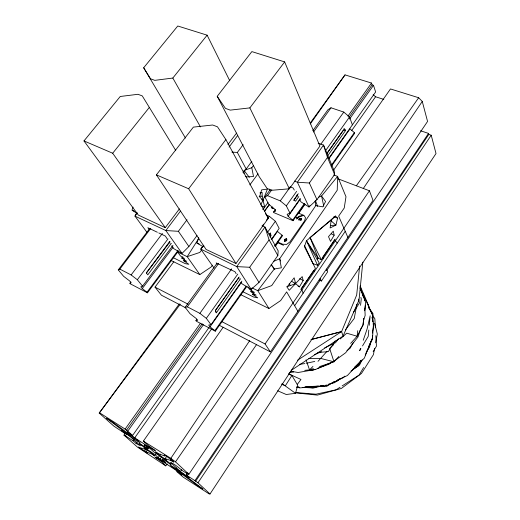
<?xml version="1.0" encoding="UTF-8"?>
<svg xmlns="http://www.w3.org/2000/svg" width="520" height="520" viewBox="0 0 520 520"><rect width="100%" height="100%" fill="white"/><g stroke="black" fill="none" stroke-linecap="round" stroke-linejoin="round"><path stroke-width="0.78" d="M372.476 336.329L372.476 338.722L367.874 349.07M372.502 315.62L372.502 314.022L368.869 307.756M372.528 335.368L372.496 337.747L364.306 358.202L354.276 367.438M372.574 332.202L372.6 330.616L372.587 333.047M372.723 321.9L372.814 315.562L362.694 293.475M372.535 335.478L372.476 338.722L368.894 346.015M372.814 321.711L372.97 313.606L369.246 308.412M243.952 173.478L244.017 171.191M241.163 282.412L241.93 283.751L251.206 289.367L258.993 282.432L277.829 255.535L278.187 250.9L264.986 227.065L262.054 225.791M368.81 330.064L368.212 336.407L362.525 345.937M369.259 325.306L370.156 315.796L367.062 329.075L363.246 340.262M362.81 262.132L359.021 300.06L343.05 336.109L291.161 370.39M359.625 266.117L356.688 295.009L341.607 331.584L297.55 360.21M357.734 330.707L357.116 336.258L350.662 343.388M360.568 305.325L361.27 298.974L360.887 297.414M363.734 318.767L363.012 325.052L357.116 336.258L346.781 333.177L340.262 338.923M364.812 309.335L365.619 302.263L362.317 294.079M363.786 318.682L363.012 325.052L360.269 329.972M364.754 310.719L365.43 305.149M335.426 216.047L331.208 220.064L330.122 227.955L335.926 225.095L337.597 218.14L335.426 216.047L306.501 240.786L304.389 246.643L315.406 268.405L301.47 288.626L303.101 293.286M356.876 304.181L354.25 318.442L345.404 329.927M374.621 348.309L373.425 354.647L361.452 373.471L341.354 388.447L317.408 395.103L295.666 392.886M375.674 342.758L377.319 334.041L374.608 323.284M370.403 342.999L369.662 346.853L366.184 352.293M372.625 331.435L373.659 326.04L373.074 323.713M301.197 220.064L301.606 218.556L299.514 218.186L298.753 219.889L301.015 220.142L301.606 218.556L300.111 218.68L298.753 219.889M277.654 390.787L286.26 394.511L295.522 393.309L297.707 385.255L291.889 375.466L288.951 374.166M360.601 329.18L358.079 336.824L345.663 352.736L333.814 361.374L315.556 369.46L298.168 372.496L292.76 371.599M363.382 320.769L365.151 315.419L364.851 308.425M133.042 207.097L131.995 210.178L136.727 213.142M360.445 348.465L359.678 350.701L360.9 348.66M203.08 246.727L196.892 243.022L198.738 237.712M365.241 354.985L367.218 350.551M362.102 359.879L359.593 364.981L351.026 371.04M136.689 212.725L134.986 216.138L147.154 232.583M360.938 360.88L358.339 365.885L352.944 369.375M370.611 342.297L372.476 338.722L373.51 322.894L371.937 317.447M260.832 204.51L263.042 200.317L267.397 189.131L261.651 189.846L259.558 196.833L263.042 200.317L264.687 206.901L262.62 209.326M353.223 342.635L350.09 348.263L346.944 350.649M334.159 235.177L330.512 241.371L328.503 236.645L333.288 231.16L334.159 235.177L331.298 233.844M299.442 286.858L303.212 280.475L302.185 276.594L289.237 290.303L287.007 287.047L294.144 277.797L295.666 283.706L299.442 286.858L298.025 286.091M363.636 367.51L359.086 375.089L342.121 385.931M373.152 351.65L376.46 346.132L375.85 335.693M291.889 375.466L285.402 385.71L281.671 384.312M198.744 238.427L187.187 256.666L199.836 274.599L211.036 267.079L212.4 265.194M335.231 340.815L328.302 351.631L317.831 352.495M353.412 312.423L359.476 302.959L358.514 299.065M360.965 360.457L357.487 365.898L353.022 369.219M167.167 463.853L165.789 465.862L161.792 461.91L154.999 457.132L156.663 457.704L174.993 469.534L182.084 475.02L176.677 471.529L183.17 477.106L208.969 493.792L210.002 494L330.115 311.545L436.02 153.543L431.204 135.22L428.805 134.42L428.538 133.406L420.537 130.761M320.255 280.059L188.851 474.286L175.506 461.851L170.833 458.322L249.737 340.581M210.002 494L197.964 482.775L431.204 135.22M197.964 482.775L194.948 480.643L428.538 133.406M195.618 481.267L428.805 134.42M298.266 193.687L293.923 200.122L295.536 201.169L298.792 196.573M319.221 280.033L321.432 281.041L327.697 271.772L326.411 269.152M363.233 188.597L422.26 101.439L418.659 97.741L390.488 88.946L333.638 170.06M306.325 240.714L318.156 258.115L321.321 259.727L334.724 239.915L337.2 243.126M188.851 474.286L186.472 472.758L187.174 473.408C180.999 470.743 176.878 464.88 170.644 462.54L180.394 471.517L189.169 477.692L186.414 475.15L187.779 473.135M186.102 475.722L187.922 473.031M219.499 325.403L270.4 351.878L373.003 200.337L369.428 190.781L338.299 178.912M326.619 270.647L427.563 121.446L422.26 101.439M315.094 201.058L315.783 205.614L279.656 258.804L273.319 261.463M171.555 459.101L170.644 460.441L165.126 458.607L166.504 456.599M270.4 351.878L265.077 343.967L369.428 190.781M180.394 471.517L181.76 469.501M294.645 305.721L345.241 231.296M175.597 469.378L172.725 467.526L170.092 464.938L176.222 468.793L202.943 489.053L199.764 487.24L175.597 469.378L176.508 468.039M335.121 239.122L322.601 257.478L323.245 258.772M317.551 265.258L319.189 262.86L306.501 240.786L317.551 265.258L313.118 263.725L304.538 245.505M240.578 278.72L216.385 312.774L215.456 311.656M171.561 459.101L170.644 460.441L173.901 462.137L172.958 460.941L166.205 456.112L164.093 455.007L164.873 456.047L158.477 453.707L155.532 451.822L159.738 455.468L166.673 460.025L165.126 458.607M298.617 213.473L305.019 204.191M163.267 458.289L162.344 459.628L165.704 462.774L158.119 457.652L159.504 455.65M160.062 459.141L161.447 457.138M175.506 461.851L256.653 344.435M149.136 447.044L148.207 448.376L145.691 447.434L139.555 443.385L139.64 444.022L146.77 449.124L147.693 447.791M156.546 458.523L157.469 457.191M159.738 455.468L160.66 454.135M137.306 212.81L134.986 216.138L165.834 230.536L178.386 231.309L188.89 246.532L182.026 253.389L173.394 248.469L171.704 245.863M327.008 153.276L344.24 128.876L345.612 130.442L327.594 155.987M146.101 451.828L152.042 454.188L154.823 455.981L150.774 452.491L144.177 448.149L145.717 449.534L141.232 448.071L141.72 448.617L138.567 447.025L147.206 453.063L146.101 451.828L147.492 449.826M158.119 457.652L155.344 454.851L156.741 452.855M253.461 293L252.531 294.327L256.152 295.217L250.861 291.596L251.791 290.271M299.358 199.062L300.918 201.838L308.978 207.012L316.959 199.667L334.581 174.506L334.237 171.008L323.512 145.06L318.168 143.254M209.06 327.392L132.574 435.487L127.127 431.997L134.713 437.873L153.589 449.969L155.357 450.535L148.05 445.393L143.358 441.11L223.158 327.288M252.135 288.041L251.206 289.367L236.763 266.617L200.772 249.1L203.678 245.239M309.894 205.706L308.978 207.012L297.394 182.24L294.431 181.058M293.761 200.265L297.356 195.169M134.199 439.173L106.477 418.178L112.509 422L137.209 440.07L140.14 442.891L134.199 439.173L135.135 437.847M179.355 303.856L99.216 413.082L113.9 426.153L124.651 433.251L121.55 430.476L130.182 436.553L140.478 445.803L136.084 443.476L133.12 440.824L134.056 439.498M247 286.169L215.306 331.182L214.883 330.616L246.149 286.234M274.612 245.823L282.081 235.222L277.459 231.452L271.837 239.401M304.726 204.178L293.065 220.733L292.74 220.09L304.408 203.522M331.481 165.087L354.354 132.62L350.006 128.888L328.919 158.698M136.084 443.476L137.02 442.15M274.963 246.447L282.418 235.859L282.081 235.222M331.298 166.433L354.614 133.322L354.354 132.62M144.339 451.353L146.211 448.695M310.317 123.923L345.013 74.88L371.507 83.057L372.099 84.89L349.037 117.312M238.414 278.161L215.456 310.44M269.1 234.845L270.491 232.882L270.94 235.8L270.049 237.055M249.672 267.267L269.081 239.869L264.986 227.065L236.763 266.617L249.672 267.267L258.993 282.432M309.361 183.001L327.49 157.41L323.512 145.06L297.394 182.24L309.361 183.001L316.959 199.667M214.883 330.616L210.002 326.82L208.676 325.058L211.029 324.675L241.833 281.138M271.239 239.583L279.175 228.371L275.379 221.254L269.282 216.275L266.298 215M292.74 220.09L288.158 216.32L287.131 214.305L289.978 213.103L300.3 198.51M328.926 158.048L375.629 91.975L373.503 85.326L372.099 84.89M210.002 326.82L241.384 282.445M288.158 216.32L300.339 199.102M134.713 437.873L211.562 329.036M351.669 130.611L375.57 96.772L383.812 99.392M356.388 185.77L418.659 97.741M165.789 465.862L137.384 447.038L123.987 435.123L125.398 433.141M132.574 435.487L127.784 431.158L203.424 324.695M349.544 119.048L373.503 85.326M123.987 435.123L126.087 436.481L125.346 435.819L127.224 433.173M127.784 431.158L125.106 429.091L200.486 323.232M347.951 116.142L371.507 83.057M126.431 430.287L202.202 323.758M211.029 324.675L206.317 318.364L237.796 274.105M267.391 232.486L275.379 221.254M289.978 213.103L286.325 205.868L296.621 191.386M325.175 151.229L349.518 117L343.791 112.08L331.006 107.79L327.958 109.727L312.78 130.728M275.542 245.895L278.369 241.93M215.306 331.182L196.372 321.224L195.936 320.658L197.652 320.339L196.306 318.578L190.021 313.697L185.153 307.359L187.323 306.833L199.875 313.346L231.706 268.827M262.217 226.155L263.633 224.178M266.461 220.227L269.282 216.275M293.065 220.733L273.917 212.654L273.572 212.011L275.665 211.075L274.612 209.06L268.717 204.224L264.888 197.002L267.579 195.656L280.286 200.889L290.167 187.077M320.743 144.313L343.791 112.08M235.969 263.497L268.398 218.14L225.881 139.581L217.477 126.815L212.68 125.008L193.375 127.114L156.397 174.869L206.083 249.457L235.969 263.497L188.662 188.767L156.397 174.869M289.374 188.806L319.897 146.101L284.648 61.913L251.856 51.604L217.23 96.317L259.246 176.728L267.098 188.494L271.538 190.3L289.374 188.806L249.86 107.887L284.648 61.913M195.936 320.658L196.879 319.339M273.572 212.011L275.45 209.385M239.155 277.069L215.527 310.362L216.385 312.774M310.252 123.019L345.013 74.88M263.276 209.066L267.995 202.514M264.478 211.256L269.146 204.769M143.52 446.959L144.469 445.647M185.153 307.359L216.476 264.004M264.888 197.002L270.108 189.787M187.323 306.833L218.556 263.569M267.579 195.656L271.837 189.755M313.495 132.054L331.006 107.79M326.911 153.621L343.213 130.585L345.612 130.442L344.012 128.772M297.239 384.514L300.957 379.464L288.509 373.744M188.89 246.532L196.995 235.567M242.918 172.322L246.181 168.994L251.843 161.33M229.067 147.095L237.666 135.466M185.803 307.879L161.428 295.204L155.019 287.125L173.843 261.697M184.665 259.415L183.697 260.721L186.752 261.423L181.792 258.07L182.754 256.769M201.721 249.847L199.791 252.441L187.187 256.666L177.684 252.077L180.466 255.97L184.483 258.564L181.792 258.07M249.847 184.867L258.031 173.817M169.832 241.378L146.289 272.928L147.803 274.827L171.321 243.308M178.393 251.108L147.459 292.812L146.991 292.24L177.964 250.51M99.216 413.082L180.297 304.181M169.994 241.806L146.439 273.007M146.991 292.24L142.279 288.587L140.823 286.806L142.545 286.156L173.004 245.31M142.279 288.587L173.134 247.175M264.647 210.893L269.445 204.458M178.386 231.309L186.999 219.785M231.914 152.067L237.334 152.458L243.152 144.677M147.459 292.812L130.364 283.855L129.89 283.283L130.858 281.99M142.545 286.156L137.345 279.76L167.98 238.894M175.747 150.469L142.266 95.901L137.982 94.296L120.25 96.48L83.98 140.927L138.333 215.072L165.25 227.662L179.426 208.871M227.936 144.541L236.555 133.12M129.89 283.283L131.138 282.763L129.662 280.982L123.604 276.296L118.281 269.887L119.834 269.106L131.131 274.944L162.403 233.447M180.486 211.081L165.834 230.536L182.026 253.389M188.662 188.767L225.881 139.581M118.281 269.887L149.234 229.177M119.834 269.106L150.761 228.404M280.644 261.027L279.656 258.804L281.353 267.813L274.293 268.99L257.764 290.68L268.944 308.51L280.663 300.579L286.644 291.87L297.869 311.305M338.52 338.858L335.569 342.687L324.636 347.88M249.308 177.339L244.036 170.43L251.791 167.739L253.292 165.828M165.25 227.662L112.697 153.238L149.234 107.549M143.683 67.769L150.52 78.806L154.81 80.347L172.828 78.052L207.123 35.178L177.769 26L143.683 67.769L185.452 138.041M203.801 245.336L200.772 249.1L214.097 268.112M327.022 351.306L318.026 361.322M338.832 356.46L333.99 361.81L319.475 366.606M360.99 360.757L347.373 375.563L337.207 380.12M312.936 366.464L309.543 369.896L304.714 370.363M317.077 259.168L318.156 258.115L310.089 237.536L331.208 220.064M344.838 376.135L343.07 377.767L327.516 385.197L325.13 385.431M330.181 347.796L333.736 344.663M331.838 362.128L329.322 364.039L317.382 368.491M340.275 378.709L337.084 381.082L333.288 382.142M297.252 218.667L298.415 217.822M339.82 378.963L334.549 382.688L328.387 384.254M333.411 382.018L326.671 386.38L313.06 386.36M340.087 387.231L336.018 389.831L315.971 394.193L295.952 392.529M326.307 385.008L324.129 385.983L304.967 386.685M284.856 241.339L286.754 240.487L286.565 238.615L284.512 239.434L284.856 241.339L284.512 239.434M314.281 354.718L321.568 351.669M318.838 197.106L321.568 195.988L337.603 176.391L333.814 174.954M286.832 286.741L295.666 283.706L291.538 281.236M315.139 369.33L312.904 370.162L308.874 370.552M313.365 368.628L309.543 369.896L306.033 359.821M298.012 212.921L303.862 215.352L299.332 216.171L296.667 219.089L296.601 217.62L303.862 215.352L305.487 217.633L304.642 220.857L289.9 241.93L286.644 244.406L282.685 244.218L277.589 241.969M318.87 386.172L312.8 387.868L305.728 387.166M311.116 339.586L341.607 331.584L343.05 336.109M311.096 339.534L341.607 331.584M322.992 385.619L313.749 387.959L302.692 387.439M259.889 192.953L262.132 192.458L262.158 196.157L263.042 200.317L261.567 199.693M296.601 217.62L298.096 217.295M304.882 363.578L299.533 364.325M306.404 363.246L314.756 361.446M272.252 208.325L271.291 207.487L272.565 207.239M249.86 107.887L230.237 110.123L225.427 108.381L217.23 96.317M290.231 371.781L293.449 371.469M289.536 372.424L293.56 372.034M317.974 386.132L299.676 387.926L297.472 386.99M320.359 385.899L323.538 385.587M330.382 225.518L335.926 225.095L331.084 220.85M259.161 196.319L262.158 196.157M296.978 386.978L298.578 386.919M308.757 358.397L320.853 358.469L333.99 361.81L329.589 348.322M296.374 387.147L299.533 387.296M162.344 459.628L163.709 459.751L170.995 464.64L171.028 464.204L167.174 461.143L153.966 452.004L150.091 448.565L144.333 444.873L148.207 448.376M315.783 205.614L322.803 206.863L325.559 201.539L321.568 195.988L323.778 206.225M250.861 291.596L254.501 292.448L249.73 289.484L248.079 286.891M261.086 205.881L264.687 206.901M333.801 216.781L337.597 218.14M290.154 186.862L293.118 187.974L294.288 190.053M294.288 283.166L295.666 283.706M245.278 176.339L246.675 176.911L253.513 176.54L251.791 167.739M132.73 210.477L134.192 211.088M196.892 243.022L199.102 243.945M83.98 140.927L112.697 153.238M286.5 240.832L284.817 240.091L286.565 238.615L286.812 239.844M277.57 242.665L283.485 245.284M157.345 232.252L147.843 227.728L149.351 229.619M158.802 232.947L165.386 236.087L167.069 238.693M252.155 287.969L257.764 290.68L271.726 285.597L337.24 190.19L337.603 176.391L345.982 196.736L344.24 208L338.656 216.131L347.9 237.412M170.957 260.442L199.836 274.599M240.266 294.45L268.944 308.51M242.333 291.467L253.656 297.037L257.745 297.843L252.531 294.327M173.232 257.667L185.231 263.647L188.851 264.297L183.697 260.721M299.644 278.675L303.212 280.475M146.77 449.124L155.344 454.851M155.019 287.125L188.103 304.213M221.917 321.672L265.077 343.967M271.291 207.487L273.202 208.475M281.996 383.584L295.522 393.309M99.626 412.828L125.106 429.091M170.833 458.322L143.358 441.11M125.346 435.819L133.12 440.824M186.414 475.15L194.948 480.643M131.131 274.944L137.345 279.76M199.875 313.346L206.317 318.364M299.514 218.186L300.697 220.103M280.286 200.889L286.325 205.868M373.165 94.679L375.57 96.772M367.374 303.933L368.407 305.117L369.571 309.764M367.328 303.778L368.349 305.006L369.694 309.673M271.284 264.823L274.755 269.224M271.147 264.752L274.293 268.99M217.087 264.192L216.19 262.912L234.982 271.719L236.139 273.721M269.51 233.747L270.94 235.8M265.44 213.583L268.398 218.14M169.175 241.95L170.02 243.256M373.549 316.778L374.862 318.819L375.382 327.659M238.459 277.732L239.233 279.071M172.828 78.052L200.473 126.913M297.017 194.909L297.798 196.294M269.081 239.869L277.829 255.535M301.581 290.576L300.892 289.328L313.729 270.498L314.379 271.784M237.334 152.458L246.181 168.994M269.276 189.092L270.017 190.528M320.112 278.46L321.432 281.041M310.089 237.536L321.321 259.727M207.123 35.178L229.762 80.75M368.817 307.002L372.814 315.562M289.218 283.387L290.16 285.422M359.996 287.586L361.341 290.531M360.262 288.249L361.244 290.42M360.191 286.039L368.349 305.006M360.12 288.223L364.416 298.317L364.513 300.651M327.49 157.41L334.581 174.506M272.389 207.083L272.935 208.468M315.322 200.291L317.623 206.343M349.518 117L352.391 124.885M360.087 286.072L362.869 295.99"/></g></svg>
